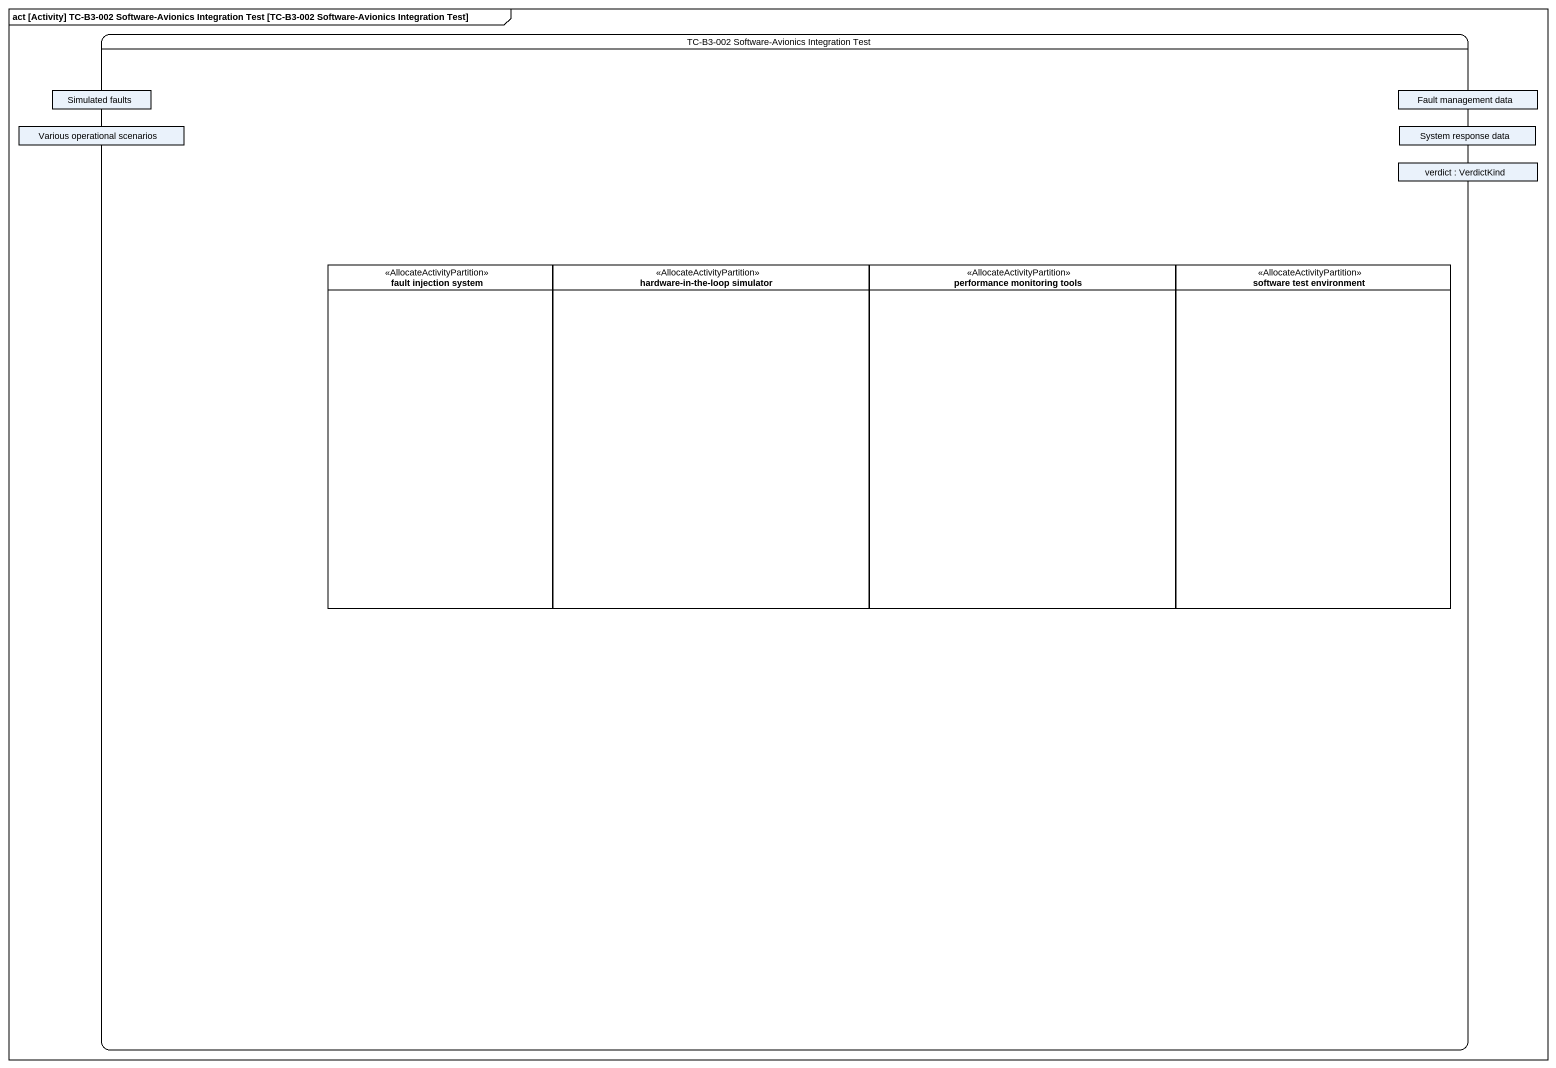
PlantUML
@startuml
mainframe act [Activity] TC-B3-002 Software-Avionics Integration Test [TC-B3-002 Software-Avionics Integration Test]
hide empty description
state "TC-B3-002 Software-Avionics Integration Test" as TC_B3_002_Software_Avionics {
  state "Various operational scenarios" as Various_operational <<object>>
  state "Simulated faults" as Simulated_faults <<object>>
  state "Fault management data" as Fault_management_data <<object>>
  state "System response data" as System_response_data <<object>>
  state "verdict : VerdictKind" as verdict <<object>>
  state "fault injection system" as fault_injection_system <<AllocateActivityPartition>>
  state "hardware-in-the-loop simulator" as hardware_in_the_loop <<AllocateActivityPartition>>
  state "performance monitoring tools" as performance_monitoring_tools <<AllocateActivityPartition>>
  state "software test environment" as software_test_environment <<AllocateActivityPartition>>
}
@enduml
